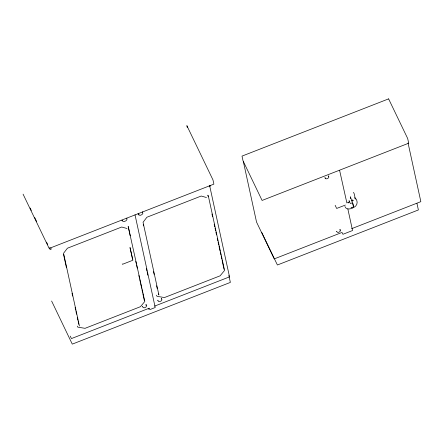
<?xml version="1.0" encoding="UTF-8"?>
<svg xmlns="http://www.w3.org/2000/svg" width="443" height="443" viewBox="0 0 443 443"><rect width="100%" height="100%" fill="white"/><g stroke="black" fill="none" stroke-linecap="round" stroke-linejoin="round"><path stroke-width="0.66" d="M328.512 176.419L328.446 175.799C330.384 177.898 325.444 180.417 324.846 177.704L325.4 178.064M348.104 201.947L348.209 202.988L347.932 202.329M161.446 299.047L161.446 298.405C163.644 300.703 158.151 303.339 157.736 300.182L157.929 300.42M142.397 212.618L142.463 211.854C144.601 214.412 138.598 217.142 138.116 213.764L138.305 214.063M146.007 305.388L146.007 304.43C148.471 306.678 143 309.646 142.452 306.473L142.701 306.678M339.969 230.294L339.997 229.374C341.996 231.401 337.167 233.954 336.575 231.285L336.807 231.484M348.12 202.8L349.61 201.631L349.04 200.446M209.533 186.315L210.63 185.883M345.374 205.054L336.669 208.454L335.157 205.314M351.659 228.671L420.85 201.659L408.053 142.973M154.563 306.13L229.529 276.864L209.611 185.506M149.978 309.552L155.222 307.508L135.01 214.805M351.642 200.84L353.005 200.829M138.631 214.274L139.074 214.384M206.493 197.528L201.211 196.033L146.904 217.236L143.056 222.292L158.91 295.005L158.361 293.864M127.003 228.505L121.72 227.015L67.414 248.213L63.559 253.274L79.413 325.987M122.473 220.719L121.941 220.138C122.633 223.222 128.354 220.664 126.764 218.128L126.792 218.532M352.678 199.882L353.088 200.535L352.789 200.12M353.514 192.345L354.19 193.752L355.314 198.89L354.682 197.689M349.267 201.532L350.435 203.525L352.478 202.722L350.363 196.792L350.756 198.591M351.1 207.346L351.293 207.745L353.614 206.837L352.694 203.099L353.425 206.444M344.914 206.527C346.166 210.226 351.205 209.074 353.741 207.479C357.545 205.702 358.298 201.166 355.369 198.121L355.779 198.996M261.686 232.304L277.407 264.997L418.386 209.954L416.957 203.409M156.462 295.176L157.01 296.317L164.469 297.546L220.099 275.828L224.573 270.424L208.409 196.293L207.861 195.147L208.155 196.498M148.433 308.522L148.804 309.303L149.69 308.954L149.319 308.178L71.445 338.579L70.282 336.159M122.246 263.906L122.445 264.321L132.9 260.24L130.015 247.521L132.557 259.177M50.701 247.836L51.294 249.077L50.098 249.542L49.206 247.681M30.124 208L31.315 210.48M34.593 217.303L36.68 221.638M46.521 242.099L47.711 244.58M23.069 194.145L49.167 248.429L213.886 184.122L212.972 179.913L186.868 125.635L187.262 127.434M77.27 326.12L77.758 327.133L85.045 328.329L140.464 306.694L144.811 301.445L128.188 226.417L130.242 235.837M346.88 202.96L339.631 170.472M347.86 209.002L352.556 230.532L342.915 234.297L342.018 232.437L274.239 258.895L256.547 222.098L243.312 161.39M228.843 275.435L230.366 282.412L72.281 344.128L51.615 301.035M211.975 214.019L212.562 216.716M214.179 224.13L214.766 226.822M215.06 228.173L215.647 230.869M215.94 232.215L216.533 234.912M217.264 238.279L217.851 240.975M218.144 242.327L218.737 245.018M219.03 246.369L220.055 251.087M220.354 252.432L220.941 255.129M221.234 256.475L221.821 259.172M222.115 260.523L224.025 269.283M143.239 224.518L143.532 225.864M153.516 271.642L154.103 274.339M156.595 285.785L157.187 288.476M146.356 268.513L146.943 271.199M147.237 272.545L147.824 275.23M135.818 261.403L136.4 264.094M136.693 265.44L137.28 268.131M138.897 275.535L139.484 278.226M139.778 279.572L140.365 282.263M140.658 283.609L141.682 288.321M141.976 289.667L142.563 292.358M142.856 293.703L144.324 300.432M63.515 254.282L66.45 267.744M72.032 293.327L72.619 296.024M75.111 307.47L75.698 310.161M75.991 311.507L76.578 314.198M77.315 317.565L77.902 320.261M78.195 321.607L78.782 324.298M388.611 98.872L242 156.108L243.024 160.792L262.09 200.441L408.695 143.205L407.676 138.515L388.611 98.872"/></g></svg>
